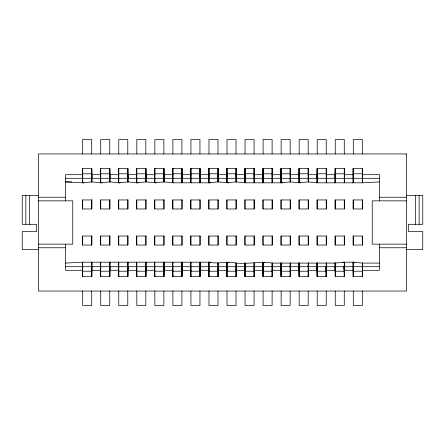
<?xml version="1.0" encoding="UTF-8"?>
<svg xmlns="http://www.w3.org/2000/svg" width="445" height="445" viewBox="0 0 445 445"><rect width="100%" height="100%" fill="white"/><g stroke="black" fill="none" stroke-linecap="round" stroke-linejoin="round"><path stroke-width="0.67" d="M326.235 262.834L326.235 276.623L317.035 276.623L317.035 263.09L317.213 276.623L317.035 266.7L317.185 271.211L326.235 271.211L326.051 266.7L326.051 276.623M308.19 262.834L308.19 276.623L308.374 266.7L308.19 271.211L299.174 271.211L298.99 266.7L299.174 276.623L299.151 262.717M317.129 264.297L317.19 262.717M71.651 181.91L65.549 181.91L82.503 182.812L82.687 178.3M91.703 266.7L91.887 262.188L91.887 276.623L82.503 276.623L82.503 262.188L210.357 262.188M102.116 182.812L100.548 182.812L100.726 178.3M109.748 266.7L109.926 262.188L109.926 276.623L100.548 276.623L100.548 262.188M120.156 182.812L118.587 182.812L118.765 178.3M127.787 266.7L127.965 262.188L127.965 276.623L118.587 276.623L118.587 262.188M136.626 178.3L136.626 168.377L146.01 168.377L146.01 181.91L156.234 182.812M138.195 182.812L136.626 182.812L136.81 178.3M145.827 266.7L146.01 262.188L146.01 276.623L136.626 276.623L136.626 262.188M210.357 182.812L172.71 182.812L164.049 181.91L154.665 182.812L154.849 178.3M163.866 266.7L164.049 262.188L164.049 276.623L154.665 276.623L154.665 262.188L154.849 276.623L154.665 266.7L154.849 271.211L163.866 271.211L164.049 266.7L163.866 276.623L163.866 262.188M172.888 178.3L172.71 182.812L172.71 168.377L182.088 168.377L181.91 182.812L181.91 168.377L182.088 178.3L181.91 173.789L172.888 173.789L172.71 178.3L172.888 168.377L172.888 182.812M181.91 266.7L182.088 262.188L182.088 276.623L172.71 276.623L172.71 262.188L172.888 276.623L172.71 266.7L172.888 271.211L181.91 271.211L182.088 266.7L181.91 276.623L181.91 262.188M190.927 178.3L190.749 182.812L190.749 168.377L200.128 168.377L200.128 182.812L199.95 178.3M199.95 266.7L200.128 262.188L200.128 276.623L190.749 276.623L190.749 262.188L190.927 276.623L190.749 266.7L190.927 271.211L199.95 271.211L200.128 266.7L199.95 276.623L199.95 262.188M228.396 182.812L218.172 181.91L208.788 182.812L208.972 178.3M282.519 182.812L244.872 182.812L236.212 181.91L226.828 182.812L227.011 178.3M245.05 178.3L244.872 182.812L244.872 168.377L254.251 168.377L254.251 182.812L254.073 178.3M263.09 178.3L262.912 182.812L262.912 168.377L272.29 168.377L272.29 182.812L272.112 178.3M280.951 178.3L280.951 168.377L290.335 168.377L290.335 181.91L300.559 182.812M290.151 178.3L290.335 181.91L280.951 182.812L281.134 178.3M298.99 178.3L298.99 168.377L308.374 168.377L308.374 181.91L317.035 182.812L362.497 182.812L379.452 181.91M308.19 178.3L308.374 181.91L298.99 182.812L299.174 178.3M317.213 178.3L317.035 182.812L317.035 168.377L326.413 168.377L326.413 182.812M335.252 178.3L335.074 182.812L335.074 168.377L344.452 168.377L344.452 182.812L344.274 178.3M217.989 266.7L218.172 263.09L218.172 276.623L208.788 276.623L208.788 262.188C217.939 264.185 227.061 261.098 236.212 263.09C248.293 264.169 260.303 261.254 272.29 263.09L335.074 263.09L344.452 262.188L344.274 266.7L344.274 262.188M353.113 178.3L353.113 168.377L362.497 168.377L362.497 182.812L362.313 178.3M353.297 178.3L353.113 182.812L353.113 168.377M254.073 262.834L254.073 276.623L254.251 266.7L254.073 271.211L245.05 271.211L244.872 266.7L245.05 276.623L245.028 262.717M290.151 262.834L290.151 276.623L290.335 266.7L290.151 271.211L281.134 271.211L280.951 266.7L281.134 276.623L281.107 262.717M344.274 272.562L344.274 276.623L344.091 266.7L344.452 276.623L335.252 276.623L335.23 262.717M217.989 262.834L217.989 276.623L218.172 266.7L217.989 271.211L208.972 271.211L208.788 266.7L208.972 276.623L208.972 262.188M236.028 266.7L236.212 263.09L236.212 276.623L226.828 276.623L226.828 262.188L228.396 262.188M254.073 266.7L254.251 263.09L254.251 276.623L244.872 276.623L244.872 263.09L244.961 264.297M272.112 262.834L272.112 276.623L272.29 266.7L272.112 271.211L263.09 271.211L262.912 266.7L263.09 276.623L263.09 262.188M272.112 266.7L272.29 263.09L272.29 276.623L262.912 276.623L262.912 262.188L264.48 262.188M290.151 266.7L290.335 263.09L290.335 276.623L280.951 276.623L280.951 263.09L281.04 264.297M308.19 266.7L308.374 263.09L308.374 276.623L298.99 276.623L298.99 263.09L299.09 264.297M326.235 266.7L326.413 263.09L326.413 266.7M353.113 266.7L353.297 276.623L353.297 262.188M362.313 266.7L362.497 263.09L379.452 263.09M82.687 262.188L82.687 276.623L82.503 266.7L82.687 271.211L91.703 271.211L91.887 266.7L91.703 276.623L91.703 262.188M100.726 262.188L100.726 276.623L100.548 266.7L100.726 271.211L109.748 271.211L109.926 266.7L109.748 276.623L109.748 262.188M118.765 262.188L118.765 276.623L118.587 266.7L118.765 271.211L127.787 271.211L127.965 266.7L127.787 276.623L127.787 262.188M136.81 262.188L136.81 276.623L136.626 266.7L136.81 271.211L145.827 271.211L146.01 266.7L145.827 276.623L145.827 262.188M154.76 263.757L154.849 262.188M172.799 263.757L172.888 262.188M190.838 263.757L190.927 262.188M236.028 262.834L236.028 276.623L236.212 266.7L236.028 271.211L227.011 271.211L226.828 266.7L227.011 276.623L227.011 262.188M91.703 178.3L91.887 181.91L91.887 168.377L82.503 168.377L82.503 182.812L91.887 181.91L100.548 182.812L109.926 181.91L118.587 182.812L127.965 181.91L136.626 182.812L146.01 181.91L145.827 178.3M65.549 263.09L82.503 262.188M136.81 173.789L145.827 173.789L146.01 178.3L145.827 168.377L145.827 182.166M281.134 173.789L290.151 173.789L290.335 178.3L290.151 168.377L290.151 182.166M299.174 173.789L308.19 173.789L308.374 178.3L308.19 168.377L308.19 182.166M353.297 173.789L362.313 173.789L362.497 174.69L379.452 174.69L379.452 200.851M82.503 174.69L65.549 174.69L65.549 200.851M91.887 174.69L100.548 174.69M109.926 174.69L118.587 174.69M127.965 174.69L136.626 174.69M146.01 174.69L154.665 174.69M164.049 174.69L172.71 174.69M182.088 174.69L190.749 174.69M200.128 174.69L208.788 174.69M218.172 174.69L226.828 174.69M236.212 174.69L244.872 174.69M254.251 174.69L262.912 174.69M272.29 174.69L280.951 174.69M290.335 174.69L298.99 174.69M308.374 174.69L317.035 174.69M326.413 174.69L335.074 174.69M344.452 174.69L353.113 174.69M65.549 178.3L379.452 178.3M82.503 182.812L84.072 182.812M38.487 195.438L22.25 195.438L22.25 224.302L36.685 224.302L36.685 231.522L22.25 231.522L22.25 249.562L38.487 249.562M406.513 195.438L422.75 195.438L422.75 224.302L408.315 224.302L408.315 231.522L422.75 231.522L422.75 249.562L406.513 249.562M38.487 197.241L65.549 197.241M379.452 197.241L406.513 197.241M38.487 200.851L72.763 200.851L72.763 244.149L38.487 244.149M406.513 200.851L372.237 200.851L372.237 244.149L406.513 244.149M362.313 236.028L353.113 236.028L353.113 245.05L362.497 245.05L362.313 236.028L362.313 245.05M38.487 247.759L65.549 247.759M379.452 247.759L406.513 247.759M342.884 262.188L354.682 262.188M65.549 266.7L379.452 266.7M82.503 270.31L65.549 270.31L65.549 244.149M91.887 270.31L100.548 270.31M109.926 270.31L118.587 270.31M127.965 270.31L136.626 270.31M146.01 270.31L154.665 270.31M164.049 270.31L172.71 270.31M182.088 270.31L190.749 270.31M200.128 270.31L208.788 270.31M218.172 270.31L226.828 270.31M236.212 270.31L244.872 270.31M254.251 270.31L262.912 270.31M272.29 270.31L280.951 270.31M290.335 270.31L298.99 270.31M308.374 270.31L317.035 270.31M326.051 270.31L335.252 270.31L335.074 263.09L335.163 264.297M344.452 270.31L353.113 270.31M362.497 270.31L379.452 270.31L379.452 244.149M344.274 271.211L335.252 271.211L335.074 266.7L335.252 276.623M353.297 271.211L362.313 271.211L362.497 266.7L362.313 276.623L362.313 262.834M353.213 263.757L353.113 262.188L362.497 263.09L362.497 276.623L353.113 276.623L353.113 262.188L353.297 266.7M263.012 263.757L262.912 262.188L263.09 266.7M208.889 263.757L208.788 262.188L208.972 266.7M226.922 263.757L226.828 262.188L227.011 266.7M335.074 263.09L335.252 266.7M317.035 263.09L317.213 266.7M298.99 263.09L299.174 266.7M280.951 263.09L281.134 266.7M244.872 263.09L245.05 266.7M236.028 178.3L236.212 181.91L236.212 168.377L226.828 168.377L226.828 182.812M217.989 178.3L218.172 181.91L218.172 168.377L208.788 168.377L208.788 182.812M181.91 178.3L182.088 181.91M163.866 178.3L164.049 181.91L164.049 168.377L154.665 168.377L154.665 182.812M127.787 178.3L127.965 181.91L127.965 168.377L118.587 168.377L118.587 182.812M109.748 178.3L109.926 181.91L109.926 168.377L100.548 168.377L100.548 182.812M362.313 173.789L362.497 178.3M344.196 269.275L344.091 266.7L344.452 276.623M190.749 262.188L190.927 266.7M172.71 262.188L172.888 266.7M154.665 262.188L154.849 266.7M362.497 174.69L362.313 168.377L362.313 182.812M326.051 266.7L326.235 276.623M419.14 195.438L419.14 224.302M415.535 195.438L415.535 224.302M362.313 153.948L362.313 139.513L353.297 139.513L353.297 153.948M362.313 199.95L362.313 208.972M362.313 291.052L362.313 305.487L353.297 305.487L353.297 291.052M353.297 168.377L353.297 182.812M353.297 199.95L353.297 208.972M353.297 236.028L353.297 245.05M344.452 262.188L344.452 266.7M344.274 153.948L344.274 139.513L335.252 139.513L335.252 153.948M344.274 182.812L344.274 168.377L344.452 178.3L344.274 173.789L335.252 173.789L335.074 178.3L335.252 168.377L335.252 182.812M344.274 199.95L344.274 208.972M344.274 236.028L344.274 245.05M344.274 291.052L344.274 305.487L335.252 305.487L335.252 291.052M335.252 199.95L335.252 208.972M335.252 236.028L335.252 245.05M326.235 153.948L326.235 139.513L317.213 139.513L317.213 153.948M326.235 182.812L326.235 168.377L326.413 178.3L326.235 173.789L317.213 173.789L317.035 178.3L317.213 168.377L317.213 182.812M326.235 199.95L326.235 208.972M326.235 236.028L326.235 245.05M326.235 291.052L326.235 305.487L317.213 305.487L317.213 291.052M317.213 199.95L317.213 208.972M317.213 236.028L317.213 245.05M308.19 153.948L308.19 139.513L299.174 139.513L299.174 153.948M308.19 199.95L308.19 208.972M308.19 236.028L308.19 245.05M308.19 291.052L308.19 305.487L299.174 305.487L299.174 291.052M299.174 168.377L299.174 182.812M299.174 199.95L299.174 208.972M299.174 236.028L299.174 245.05M298.99 168.377L298.99 182.812M290.151 153.948L290.151 139.513L281.134 139.513L281.134 153.948M290.151 199.95L290.151 208.972M290.151 236.028L290.151 245.05M290.151 291.052L290.151 305.487L281.134 305.487L281.134 291.052M281.134 168.377L281.134 182.812M281.134 199.95L281.134 208.972M281.134 236.028L281.134 245.05M280.951 168.377L280.951 182.812M272.112 153.948L272.112 139.513L263.09 139.513L263.09 153.948M272.112 182.812L272.112 168.377L272.29 178.3L272.112 173.789L263.09 173.789L262.912 178.3L263.09 168.377L263.09 182.812M272.112 199.95L272.112 208.972M272.112 236.028L272.112 245.05M272.112 291.052L272.112 305.487L263.09 305.487L263.09 291.052M263.09 199.95L263.09 208.972M263.09 236.028L263.09 245.05M254.073 153.948L254.073 139.513L245.05 139.513L245.05 153.948M254.073 182.812L254.073 168.377L254.251 178.3L254.073 173.789L245.05 173.789L244.872 178.3L245.05 168.377L245.05 182.812M254.073 199.95L254.073 208.972M254.073 236.028L254.073 245.05M254.073 291.052L254.073 305.487L245.05 305.487L245.05 291.052M245.05 199.95L245.05 208.972M245.05 236.028L245.05 245.05M236.028 153.948L236.028 139.513L227.011 139.513L227.011 153.948M236.028 182.166L236.028 168.377L236.212 178.3L236.028 173.789L227.011 173.789L226.828 178.3L227.011 168.377L227.011 182.812M236.028 199.95L236.028 208.972M236.028 236.028L236.028 245.05M236.028 291.052L236.028 305.487L227.011 305.487L227.011 291.052M227.011 199.95L227.011 208.972M227.011 236.028L227.011 245.05M217.989 153.948L217.989 139.513L208.972 139.513L208.972 153.948M217.989 182.166L217.989 168.377L218.172 178.3L217.989 173.789L208.972 173.789L208.788 178.3L208.972 168.377L208.972 182.812M217.989 199.95L217.989 208.972M217.989 236.028L217.989 245.05M217.989 291.052L217.989 305.487L208.972 305.487L208.972 291.052M208.972 199.95L208.972 208.972M208.972 236.028L208.972 245.05M199.95 153.948L199.95 139.513L190.927 139.513L190.927 153.948M199.95 182.812L199.95 168.377L200.128 178.3L199.95 173.789L190.927 173.789L190.749 178.3L190.927 168.377L190.927 182.812M199.95 199.95L199.95 208.972M199.95 236.028L199.95 245.05M199.95 291.052L199.95 305.487L190.927 305.487L190.927 291.052M190.927 199.95L190.927 208.972M190.927 236.028L190.927 245.05M181.91 153.948L181.91 139.513L172.888 139.513L172.888 153.948M181.91 199.95L181.91 208.972M181.91 236.028L181.91 245.05M181.91 291.052L181.91 305.487L172.888 305.487L172.888 291.052M172.888 199.95L172.888 208.972M172.888 236.028L172.888 245.05M163.866 153.948L163.866 139.513L154.849 139.513L154.849 153.948M163.866 182.166L163.866 168.377L164.049 178.3L163.866 173.789L154.849 173.789L154.665 178.3L154.849 168.377L154.849 182.812M163.866 199.95L163.866 208.972M163.866 236.028L163.866 245.05M163.866 291.052L163.866 305.487L154.849 305.487L154.849 291.052M154.849 199.95L154.849 208.972M154.849 236.028L154.849 245.05M145.827 153.948L145.827 139.513L136.81 139.513L136.81 153.948M145.827 199.95L145.827 208.972M145.827 236.028L145.827 245.05M145.827 291.052L145.827 305.487L136.81 305.487L136.81 291.052M136.81 168.377L136.81 182.812M136.81 199.95L136.81 208.972M136.81 236.028L136.81 245.05M136.626 168.377L136.626 182.812M127.787 153.948L127.787 139.513L118.765 139.513L118.765 153.948M127.787 182.166L127.787 168.377L127.965 178.3L127.787 173.789L118.765 173.789L118.587 178.3L118.765 168.377L118.765 182.812M127.787 199.95L127.787 208.972M127.787 236.028L127.787 245.05M127.787 291.052L127.787 305.487L118.765 305.487L118.765 291.052M118.765 199.95L118.765 208.972M118.765 236.028L118.765 245.05M109.748 153.948L109.748 139.513L100.726 139.513L100.726 153.948M109.748 182.166L109.748 168.377L109.926 178.3L109.748 173.789L100.726 173.789L100.548 178.3L100.726 168.377L100.726 182.812M109.748 199.95L109.748 208.972M109.748 236.028L109.748 245.05M109.748 291.052L109.748 305.487L100.726 305.487L100.726 291.052M100.726 199.95L100.726 208.972M100.726 236.028L100.726 245.05M91.703 153.948L91.703 139.513L82.687 139.513L82.687 153.948M91.703 182.166L91.703 168.377L91.887 178.3L91.703 173.789L82.687 173.789L82.503 178.3L82.687 168.377L82.687 182.812M91.703 199.95L91.703 208.972M91.703 236.028L91.703 245.05M91.703 291.052L91.703 305.487L82.687 305.487L82.687 291.052M82.687 199.95L82.687 208.972M82.687 236.028L82.687 245.05M29.465 195.438L29.465 224.302M25.86 195.438L25.86 224.302M406.513 153.948L38.487 153.948L38.487 291.052L406.513 291.052L406.513 153.948M91.887 199.95L82.503 199.95L82.503 208.972L91.887 208.972L91.887 199.95M109.926 199.95L100.548 199.95L100.548 208.972L109.926 208.972L109.926 199.95M127.965 199.95L118.587 199.95L118.587 208.972L127.965 208.972L127.965 199.95M146.01 199.95L136.626 199.95L136.626 208.972L146.01 208.972L146.01 199.95M164.049 199.95L154.665 199.95L154.665 208.972L164.049 208.972L164.049 199.95M182.088 199.95L172.71 199.95L172.71 208.972L182.088 208.972L182.088 199.95M200.128 199.95L190.749 199.95L190.749 208.972L200.128 208.972L200.128 199.95M218.172 199.95L208.788 199.95L208.788 208.972L218.172 208.972L218.172 199.95M236.212 199.95L226.828 199.95L226.828 208.972L236.212 208.972L236.212 199.95M254.251 199.95L244.872 199.95L244.872 208.972L254.251 208.972L254.251 199.95M272.29 199.95L262.912 199.95L262.912 208.972L272.29 208.972L272.29 199.95M290.335 199.95L280.951 199.95L280.951 208.972L290.335 208.972L290.335 199.95M308.374 199.95L298.99 199.95L298.99 208.972L308.374 208.972L308.374 199.95M326.413 199.95L317.035 199.95L317.035 208.972L326.413 208.972L326.413 199.95M344.452 199.95L335.074 199.95L335.074 208.972L344.452 208.972L344.452 199.95M362.497 199.95L353.113 199.95L353.113 208.972L362.497 208.972L362.497 199.95M91.887 236.028L82.503 236.028L82.503 245.05L91.887 245.05L91.887 236.028M109.926 236.028L100.548 236.028L100.548 245.05L109.926 245.05L109.926 236.028M127.965 236.028L118.587 236.028L118.587 245.05L127.965 245.05L127.965 236.028M146.01 236.028L136.626 236.028L136.626 245.05L146.01 245.05L146.01 236.028M164.049 236.028L154.665 236.028L154.665 245.05L164.049 245.05L164.049 236.028M182.088 236.028L172.71 236.028L172.71 245.05L182.088 245.05L182.088 236.028M200.128 236.028L190.749 236.028L190.749 245.05L200.128 245.05L200.128 236.028M218.172 236.028L208.788 236.028L208.788 245.05L218.172 245.05L218.172 236.028M236.212 236.028L226.828 236.028L226.828 245.05L236.212 245.05L236.212 236.028M254.251 236.028L244.872 236.028L244.872 245.05L254.251 245.05L254.251 236.028M272.29 236.028L262.912 236.028L262.912 245.05L272.29 245.05L272.29 236.028M290.335 236.028L280.951 236.028L280.951 245.05L290.335 245.05L290.335 236.028M308.374 236.028L298.99 236.028L298.99 245.05L308.374 245.05L308.374 236.028M326.413 236.028L317.035 236.028L317.035 245.05L326.413 245.05L326.413 236.028M344.452 236.028L335.074 236.028L335.074 245.05L344.452 245.05L344.452 236.028"/></g></svg>
